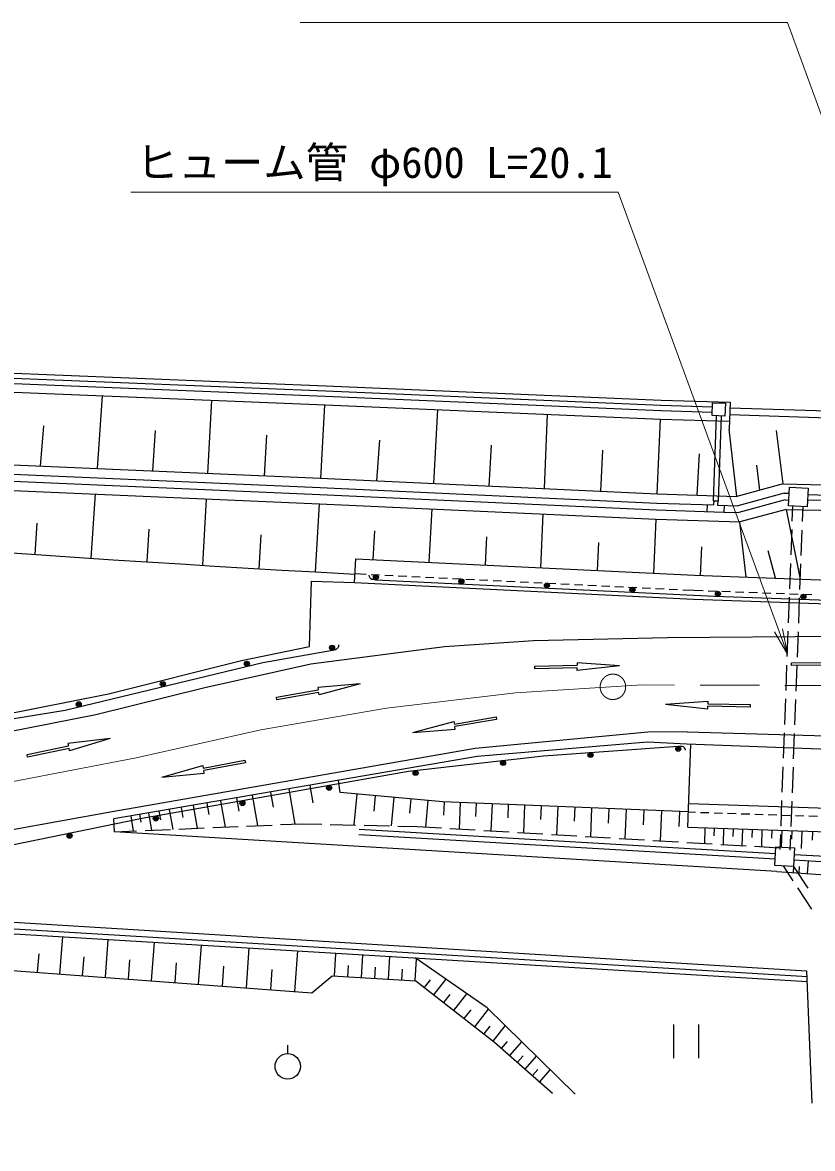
# Model space of a CAD drawing. Units: millimetres at full size, sheet at 1:1000; details may follow other scales. Extents: x 40000 to 680000, y 20000 to 380000.
# Drawn here: x 134868 to 181464, y 253594 to 320000 of the extents above; entities that cross this region are included whole.
import ezdxf
from ezdxf.enums import TextEntityAlignment as Align

# ---------------------------------------------------------------- set-up
doc = ezdxf.new("R2010")
doc.units = ezdxf.units.MM
doc.header["$LTSCALE"] = 1000
doc.linetypes.add('CHAIN', pattern=[18.5, 12, -1.5, 3.5, -1.5])
for name, color, linetype, lineweight in [('M-BGD', 7, 'Continuous', 25), ('M-BMK', 2, 'CHAIN', 13), ('M-STR-HTXT', 7, 'Continuous', 13), ('M-STR-STRC', 7, 'Continuous', 25)]:
    doc.layers.add(name, color=color, linetype=linetype, lineweight=lineweight)
doc.styles.add('ＭＳ ゴシック', font='')
doc.styles.get('ＭＳ ゴシック').set_extended_font_data('MS Gothic')

# ---------------------------------------------------------------- blocks, each defined once
blk = doc.blocks.new('open_arrow')
at = {"color": 0, "linetype": 'Continuous', "lineweight": -2}
blk.add_lwpolyline([(7.5, 1.25), (0, 0), (7.5, -1.25)], dxfattribs=at)

msp = doc.modelspace()

# ---------------------------------------------------------------- linework, layer by layer
at = {"layer": 'M-BGD'}
for p, q in [((132965, 299080), (152752, 298279)), ((132977, 299379), (152765, 298579)), ((132932, 298260), (152718, 297460)), ((132952, 298760), (152739, 297959)), ((152752, 298279), (172527, 297433)), ((152765, 298579), (172538, 297733)), ((139282, 293692), (139582, 297991)), ((145799, 293408), (146040, 297730)), ((152739, 297959), (172516, 297113)), ((172538, 297733), (176600, 297609)), ((175552, 296816), (175575, 297565)), ((175575, 297565), (176325, 297543)), ((176325, 297543), (176302, 296793)), ((176600, 297609), (176552, 296025)), ((152460, 293117), (152702, 297461)), ((152718, 297460), (172497, 296614)), ((159120, 292812), (159364, 297176)), ((165651, 292513), (165843, 296898)), ((172516, 297113), (175559, 297021)), ((172527, 297433), (175568, 297341)), ((176581, 296884), (206487, 295899)), ((176594, 297284), (206694, 296292)), ((136112, 296206), (135910, 293839)), ((172311, 292208), (172504, 296613)), ((172497, 296614), (176567, 296490)), ((176302, 296793), (175552, 296816)), ((175776, 296809), (175608, 291797)), ((176076, 296799), (175908, 291787)), ((142689, 295930), (142529, 293550)), ((149263, 295654), (149127, 293263)), ((177004, 292051), (176552, 296025)), ((179731, 292794), (179351, 295932)), ((155921, 295366), (155749, 292967)), ((162505, 295074), (162383, 292663)), ((169085, 294783), (168957, 292361)), ((174771, 294562), (174651, 292129)), ((132580, 293984), (152448, 293118)), ((178367, 292422), (178189, 293896)), ((132539, 293035), (152406, 292169)), ((132556, 293434), (152423, 292569)), ((152448, 293118), (172299, 292208)), ((132515, 292485), (152381, 291620)), ((138912, 288403), (139177, 292195)), ((152424, 292569), (172279, 291658)), ((172299, 292208), (177004, 292051)), ((179731, 292794), (177004, 292051)), ((179798, 292242), (177068, 291498)), ((179731, 292794), (196455, 292372)), ((179798, 292242), (180089, 292235)), ((180049, 291502), (180108, 292600)), ((180108, 292600), (181206, 292541)), ((181206, 292541), (181148, 291443)), ((145496, 287987), (145715, 291910)), ((152151, 287595), (152376, 291620)), ((152381, 291620), (172239, 290709)), ((152406, 292169), (172261, 291259)), ((172275, 291659), (175635, 291546)), ((175250, 291559), (175237, 291159)), ((175608, 291797), (175908, 291787)), ((175643, 291796), (175635, 291546)), ((175873, 291788), (175865, 291538)), ((175865, 291538), (177068, 291498)), ((176250, 291526), (176236, 291126)), ((179846, 291841), (177115, 291096)), ((179846, 291841), (180073, 291835)), ((181170, 291858), (195257, 291502)), ((181186, 292157), (195488, 291796)), ((158860, 288166), (159036, 291314)), ((165446, 287843), (165585, 291014)), ((172261, 291259), (176236, 291126)), ((176236, 291126), (177115, 291096)), ((179913, 291289), (177180, 290544)), ((179913, 291289), (194350, 290925)), ((179913, 291289), (180732, 287170)), ((181148, 291443), (180049, 291502)), ((180275, 290598), (180308, 291488)), ((180874, 290566), (180907, 291456)), ((135722, 290481), (135598, 288622)), ((172105, 287515), (172245, 290709)), ((172239, 290709), (177180, 290544)), ((177550, 287286), (177180, 290544)), ((142324, 290122), (142200, 288191)), ((148930, 289776), (148814, 287788)), ((155627, 290025), (155535, 288330)), ((162237, 289660), (162155, 288004)), ((180201, 288599), (180256, 290098)), ((180800, 288567), (180856, 290066)), ((168847, 289339), (168772, 287679)), ((174863, 287385), (174940, 289085)), ((134249, 288715), (136238, 288580)), ((136238, 288580), (138227, 288448)), ((138227, 288448), (140216, 288318)), ((140216, 288318), (142205, 288191)), ((154460, 286981), (154529, 288379)), ((154529, 288379), (174497, 287398)), ((179288, 287223), (178845, 288847)), ((142205, 288191), (144195, 288066)), ((144195, 288066), (146184, 287944)), ((146184, 287944), (148174, 287825)), ((148174, 287825), (150164, 287709)), ((150164, 287709), (152154, 287595)), ((152154, 287595), (154484, 287465)), ((180126, 286600), (180182, 288099)), ((180726, 286568), (180781, 288067)), ((151803, 283202), (151911, 287051)), ((151911, 287051), (154460, 286981)), ((154460, 286981), (174437, 285999)), ((155133, 287448), (154485, 287480)), ((155932, 287409), (155432, 287433)), ((156731, 287370), (156231, 287394)), ((157530, 287330), (157030, 287355)), ((158329, 287291), (157829, 287316)), ((159128, 287252), (158629, 287276)), ((159927, 287213), (159428, 287237)), ((160726, 287173), (160227, 287198)), ((161525, 287134), (161026, 287159)), ((162324, 287095), (161825, 287119)), ((163123, 287056), (162624, 287080)), ((163922, 287016), (163423, 287041)), ((164721, 286977), (164222, 287002)), ((165520, 286938), (165021, 286962)), ((166319, 286899), (165820, 286923)), ((167118, 286859), (166619, 286884)), ((174497, 287398), (191894, 286762)), ((167917, 286820), (167418, 286845)), ((168716, 286781), (168217, 286805)), ((169515, 286742), (169016, 286766)), ((170314, 286702), (169815, 286727)), ((171113, 286663), (170614, 286688)), ((171913, 286624), (171413, 286648)), ((172712, 286585), (172212, 286609)), ((173511, 286545), (173011, 286570)), ((174458, 286499), (173810, 286531)), ((175020, 286478), (174458, 286499)), ((175819, 286449), (175320, 286467)), ((176619, 286420), (176119, 286438)), ((177418, 286391), (176919, 286409)), ((178218, 286361), (177718, 286380)), ((179017, 286332), (178517, 286351)), ((179817, 286303), (179317, 286321)), ((180616, 286274), (180116, 286292)), ((181416, 286245), (180916, 286263)), ((174437, 285999), (191857, 285363)), ((180052, 284602), (180108, 286101)), ((180651, 284570), (180707, 286069)), ((179978, 282603), (180034, 284102)), ((180577, 282571), (180633, 284070)), ((147776, 282368), (151803, 283202)), ((149036, 282250), (153151, 282979)), ((153151, 282979), (153249, 282996)), ((153328, 283010), (153249, 282996)), ((153393, 283042), (153328, 283010)), ((153437, 283080), (153393, 283042)), ((153478, 283138), (153437, 283080)), ((153499, 283192), (153478, 283138)), ((153508, 283255), (153499, 283192)), ((153501, 283294), (153508, 283255)), ((137384, 279443), (149036, 282250)), ((139946, 280405), (147776, 282368)), ((179904, 280604), (179959, 282103)), ((180503, 280572), (180558, 282071)), ((131871, 278803), (139946, 280405)), ((179829, 278606), (179885, 280105)), ((180429, 278574), (180484, 280073)), ((129476, 278145), (137384, 279443)), ((179755, 276607), (179811, 278106)), ((180354, 276575), (180410, 278074)), ((171739, 277561), (161691, 276706)), ((165601, 276760), (173535, 277316)), ((174057, 277442), (171739, 277561)), ((173535, 277316), (173635, 277323)), ((173635, 277323), (173714, 277328)), ((173714, 277328), (173765, 277322)), ((173765, 277322), (173827, 277296)), ((173827, 277296), (173869, 277269)), ((173869, 277269), (173902, 277231)), ((173902, 277231), (173936, 277173)), ((173936, 277173), (173949, 277124)), ((173949, 277124), (173951, 277094)), ((184416, 277050), (174057, 277442)), ((174120, 272543), (174283, 277434)), ((161691, 276706), (140263, 273026)), ((157640, 275844), (165601, 276760)), ((141923, 273073), (157640, 275844)), ((179681, 274609), (179736, 276108)), ((180280, 274577), (180336, 276076)), ((151811, 275009), (151988, 273976)), ((153598, 274581), (153497, 275299)), ((147485, 274266), (147619, 273488)), ((148419, 274427), (148727, 272633)), ((149495, 274611), (149649, 273715)), ((150571, 274796), (150926, 272729)), ((159656, 274045), (153598, 274581)), ((154579, 274494), (154418, 272674)), ((155670, 274397), (155590, 273487)), ((156762, 274301), (156613, 272619)), ((144229, 273707), (144330, 273122)), ((144932, 273828), (145164, 272478)), ((145742, 273967), (145858, 273292)), ((146552, 274106), (146819, 272550)), ((157771, 274211), (157697, 273371)), ((158780, 274122), (158641, 272551)), ((174150, 273442), (159656, 274045)), ((159738, 274041), (159705, 273253)), ((160684, 274002), (160618, 272435)), ((161624, 273963), (161591, 273179)), ((162564, 273924), (162497, 272325)), ((163523, 273884), (163490, 273085)), ((164483, 273844), (164415, 272213)), ((165462, 273803), (165428, 272988)), ((166441, 273763), (166371, 272098)), ((167439, 273721), (167405, 272889)), ((168438, 273680), (168368, 271981)), ((169458, 273637), (169422, 272788)), ((170477, 273595), (170405, 271862)), ((174167, 273942), (196079, 273211)), ((179607, 272610), (179662, 274109)), ((180206, 272578), (180261, 274077)), ((122368, 269064), (141923, 273073)), ((140301, 272266), (140263, 273026)), ((141249, 273195), (141400, 272314)), ((141778, 273286), (141853, 272845)), ((142307, 273377), (142481, 272361)), ((142916, 273482), (143004, 272974)), ((143526, 273587), (143727, 272415)), ((171517, 273552), (171481, 272685)), ((172557, 273509), (172484, 271740)), ((173619, 273465), (173582, 272580)), ((174150, 273442), (174560, 273429)), ((174860, 273419), (175360, 273402)), ((175660, 273392), (176160, 273375)), ((176459, 273365), (176959, 273349)), ((177259, 273339), (177759, 273322)), ((178059, 273312), (178558, 273295)), ((178858, 273285), (179358, 273269)), ((179658, 273259), (180157, 273242)), ((180457, 273232), (180957, 273215)), ((181257, 273205), (181756, 273189)), ((140301, 272266), (141595, 272322)), ((179358, 269936), (140301, 272266)), ((142095, 272344), (143594, 272409)), ((144093, 272431), (145592, 272497)), ((146091, 272518), (147590, 272584)), ((148089, 272606), (149588, 272671)), ((150087, 272693), (151381, 272749)), ((151381, 272749), (152516, 272721)), ((153016, 272708), (154515, 272671)), ((154724, 272426), (179290, 270999)), ((155015, 272658), (156515, 272621)), ((157014, 272608), (158149, 272580)), ((158149, 272580), (159577, 272496)), ((160076, 272467), (161574, 272379)), ((162073, 272350), (163570, 272262)), ((174120, 272543), (196023, 271812)), ((175120, 272510), (175089, 271595)), ((175668, 272491), (175653, 272034)), ((176217, 272473), (176186, 271539)), ((176777, 272454), (176761, 271988)), ((177337, 272436), (177305, 271483)), ((177909, 272417), (177893, 271940)), ((178481, 272397), (178448, 271424)), ((179065, 272378), (179048, 271892)), ((179648, 272359), (179615, 271365)), ((180244, 272339), (180228, 271842)), ((180840, 272319), (180806, 271288)), ((181459, 272298), (181442, 271783)), ((154706, 272106), (179272, 270679)), ((164070, 272233), (165567, 272145)), ((166066, 272116), (167564, 272028)), ((168063, 271999), (169560, 271911)), ((170059, 271882), (171557, 271794)), ((172056, 271765), (173553, 271677)), ((174052, 271648), (175550, 271560)), ((179555, 271220), (179588, 272110)), ((180154, 271188), (180187, 272078)), ((176049, 271531), (177546, 271443)), ((178046, 271414), (179474, 271330)), ((179251, 270285), (179310, 271383)), ((179310, 271383), (180408, 271325)), ((180408, 271325), (180350, 270226)), ((180350, 270226), (179251, 270285)), ((180371, 270616), (188001, 270172)), ((180388, 270935), (191509, 270289)), ((181173, 269810), (181226, 270566)), ((75566, 269801), (181161, 263435)), ((75584, 270100), (181179, 263734)), ((179729, 270260), (180311, 269377)), ((180350, 270226), (180331, 269869)), ((180350, 270226), (181194, 268946)), ((180674, 269845), (180701, 270223)), ((180586, 268960), (181411, 267707)), ((121757, 267725), (181112, 264064)), ((137076, 263888), (137240, 266083)), ((139756, 263688), (139922, 265921)), ((142481, 263486), (142650, 265756)), ((135759, 263986), (135841, 265083)), ((145252, 263279), (145424, 265589)), ((148072, 263070), (148247, 265419)), ((150939, 262856), (151117, 265246)), ((153268, 263768), (153348, 265079)), ((154856, 263671), (154937, 264994)), ((138416, 263788), (138499, 264904)), ((141118, 263587), (141203, 264722)), ((143867, 263382), (143953, 264537)), ((146662, 263174), (146750, 264349)), ((154062, 263719), (154102, 264381)), ((156459, 263573), (156541, 264909)), ((158020, 263477), (158100, 264778)), ((149506, 262963), (149594, 264158)), ((155657, 263622), (155698, 264290)), ((157240, 263525), (157279, 264176)), ((181112, 264064), (181423, 256257)), ((158581, 263081), (158937, 263538)), ((159129, 262653), (159842, 263568)), ((159717, 262195), (160099, 262684)), ((160305, 261737), (161068, 262716)), ((160924, 261254), (161326, 261770)), ((161543, 260771), (162348, 261804)), ((162089, 260346), (162444, 260801)), ((162635, 259920), (163345, 260830)), ((173262, 260914), (173262, 258914)), ((174762, 258914), (174762, 260914)), ((150512, 259188), (150512, 259688)), ((163123, 259499), (163478, 259903)), ((163608, 259074), (164316, 259882)), ((164063, 258675), (164396, 259054)), ((164518, 258275), (165184, 259034)), ((164946, 257899), (165259, 258256)), ((165374, 257524), (166000, 258237))]:
    msp.add_line(p, q, dxfattribs=at)
for points in [[(179358, 269936), (207653, 267974), (235598, 266244), (255097, 264565), (267871, 263460), (294501, 259837), (308113, 257345), (326494, 253594)], [(79020, 268844), (83625, 267864), (151937, 262782), (153124, 263776), (158076, 263474), (162712, 259861), (166126, 256864)], [(167475, 256797), (162266, 261884), (158026, 264829)]]:
    msp.add_lwpolyline(points, dxfattribs=at)
for centre, radius in [((153125, 283126), 150), ((153125, 283126), 90), ((153125, 283126), 30), ((148104, 282180), 150), ((148104, 282180), 90), ((148104, 282180), 30), ((143146, 280986), 150), ((143146, 280986), 90), ((143146, 280986), 30), ((138187, 279791), 150), ((138187, 279791), 90), ((138187, 279791), 30), ((168369, 276804), 150), ((173545, 277166), 150), ((173545, 277166), 90), ((173545, 277166), 30), ((163210, 276334), 150), ((163210, 276334), 90), ((163210, 276334), 30), ((168369, 276804), 90), ((168369, 276804), 30), ((158055, 275741), 150), ((158055, 275741), 90), ((158055, 275741), 30), ((152951, 274865), 150), ((152951, 274865), 90), ((152951, 274865), 30), ((147841, 273964), 150), ((147841, 273964), 90), ((147841, 273964), 30), ((142731, 273063), 150), ((142731, 273063), 90), ((142731, 273063), 30), ((137648, 272043), 150), ((137648, 272043), 90), ((137648, 272043), 30), ((150512, 258438), 750)]:
    msp.add_circle(centre, radius, dxfattribs=at)
at = {"layer": 'M-BMK'}
msp.add_lwpolyline([(191832, 280878), (171436, 280929), (163947, 280467), (156338, 279565), (148929, 278276), (141566, 276630), (134220, 275215), (126938, 274160), (119378, 272971), (113260, 272291), (106929, 272064), (100613, 271963)], dxfattribs=at)
msp.add_circle((169692, 280821), 750, dxfattribs=at)
at = {"layer": 'M-STR-HTXT'}
for points in [[(194853, 279381), (180000, 320000), (151250, 320000)], [(179983, 282740), (170000, 310000), (141250, 310000)]]:
    msp.add_lwpolyline(points, dxfattribs=at)
at = {"layer": 'M-STR-STRC'}
for p, q in [((155318, 287376), (155320, 287406)), ((155326, 287326), (155318, 287376)), ((155353, 287264), (155326, 287326)), ((155381, 287223), (155353, 287264)), ((155419, 287191), (155381, 287223)), ((155478, 287158), (155419, 287191)), ((155527, 287146), (155478, 287158)), ((155607, 287142), (155527, 287146)), ((155607, 287142), (155707, 287137)), ((155707, 287137), (175680, 286164)), ((175680, 286164), (191645, 285608)), ((172917, 283705), (165015, 283535)), ((200287, 283926), (172917, 283705)), ((159759, 283188), (151881, 282161)), ((165015, 283535), (159759, 283188)), ((170084, 282066), (167580, 282240)), ((167580, 282240), (167583, 282090)), ((151881, 282161), (145628, 280768)), ((167589, 281790), (167586, 281940)), ((170084, 282066), (167589, 281790)), ((154784, 281002), (152283, 280791)), ((154784, 281002), (152361, 280347)), ((145628, 280768), (139200, 279179)), ((152283, 280791), (152309, 280643)), ((152361, 280347), (152335, 280495)), ((172787, 279792), (175291, 279971)), ((172787, 279792), (175283, 279521)), ((175283, 279521), (175285, 279671)), ((175291, 279971), (175288, 279821)), ((139200, 279179), (134002, 278146)), ((157892, 278129), (160318, 278771)), ((157892, 278129), (160394, 278328)), ((160318, 278771), (160343, 278624)), ((160394, 278328), (160369, 278476)), ((140044, 277772), (137551, 277483)), ((140044, 277772), (137643, 277042)), ((171747, 278144), (161561, 277183)), ((174070, 278165), (171747, 278144)), ((174070, 278165), (189873, 277720)), ((137551, 277483), (137581, 277336)), ((137643, 277042), (137612, 277189)), ((161561, 277183), (140166, 273458)), ((143087, 275489), (145502, 276174)), ((143087, 275489), (145585, 275732)), ((145502, 276174), (145530, 276027)), ((145585, 275732), (145557, 275879)), ((140166, 273458), (134059, 272349))]:
    msp.add_line(p, q, dxfattribs=at)
for points in [[(182734, 282099), (180234, 282087), (180233, 282237), (182733, 282249)], [(167586, 281940), (165086, 281889), (165083, 282039), (167583, 282090)], [(152335, 280495), (149872, 280062), (149846, 280210), (152309, 280643)], [(175288, 279821), (177788, 279775), (177785, 279625), (175285, 279671)], [(160343, 278624), (162808, 279045), (162833, 278897), (160369, 278476)], [(137612, 277189), (135164, 276680), (135134, 276827), (137581, 277336)], [(145530, 276027), (147986, 276491), (148014, 276343), (145557, 275879)]]:
    msp.add_lwpolyline(points, dxfattribs=at)
for centre, radius in [((155714, 287287), 150), ((155714, 287287), 90), ((155714, 287287), 30), ((160757, 287041), 150), ((160757, 287041), 90), ((160757, 287041), 30), ((165801, 286795), 150), ((165801, 286795), 90), ((165801, 286795), 30), ((170844, 286550), 150), ((170844, 286550), 90), ((170844, 286550), 30), ((175885, 286307), 150), ((175885, 286307), 90), ((175885, 286307), 30), ((180931, 286131), 150), ((180931, 286131), 90), ((180931, 286131), 30)]:
    msp.add_circle(centre, radius, dxfattribs=at)

# ---------------------------------------------------------------- block references
at = {"layer": 'M-STR-HTXT', "xscale": 200, "yscale": 200, "rotation": 110.1}
msp.add_blockref('open_arrow', (179983, 282740), dxfattribs=at)

# ---------------------------------------------------------------- texts
at = {"layer": 'M-STR-HTXT', "style": 'ＭＳ ゴシック'}
msp.add_text('ヒューム管 φ600 L=20.1', height=1833, dxfattribs=at).set_placement((155625, 311750), align=Align.MIDDLE_CENTER)

doc.saveas('drawing.dxf')
